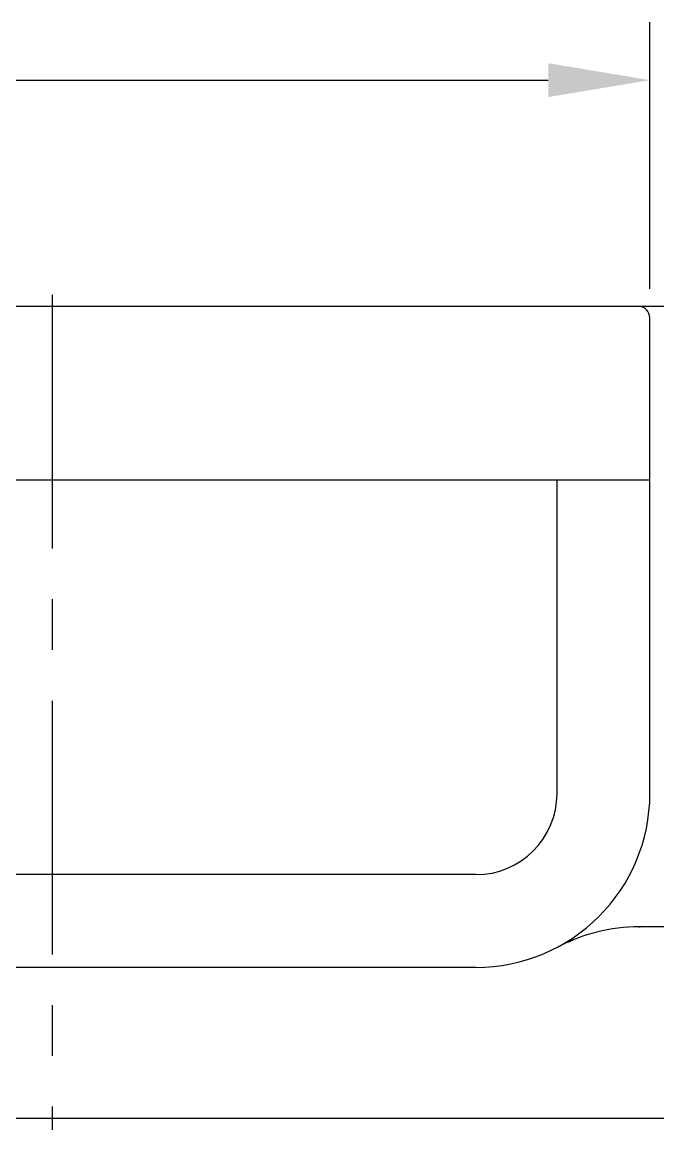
# Model space of a CAD drawing. Extents: x 1919 to 2339, y -1533 to -939.
# Drawn here: x 2049.55 to 2071.45, y -1399.78 to -1361.58 of the extents above; entities that cross this region are included whole.
import ezdxf

# ---------------------------------------------------------------- set-up
doc = ezdxf.new("R2010")
doc.units = 0
doc.header["$LTSCALE"] = 7
doc.header["$MEASUREMENT"] = 0
doc.linetypes.add('CENTER', pattern=[2, 1.25, -0.25, 0.25, -0.25])
for name, color, linetype in [('08_ALL_FEATURES', 7, 'CONTINUOUS'), ('CL', 1, 'CENTER'), ('D', 2, 'CONTINUOUS'), ('DWG', 7, 'CONTINUOUS')]:
    doc.layers.add(name, color=color, linetype=linetype)

msp = doc.modelspace()

# ---------------------------------------------------------------- linework, layer by layer
at = {"layer": '08_ALL_FEATURES', "color": 7, "linetype": 'Continuous'}
msp.add_line((2071.18, -1377.379), (1989.58, -1377.379), dxfattribs=at)
at = {"layer": 'CL'}
msp.add_line((2050.58, -1370.979), (2050.58, -1399.779), dxfattribs=at)
at = {"layer": 'D'}
for p, q in [((2071.18, -1370.779), (2071.18, -1361.58)), ((1993.08, -1363.58), (2067.68, -1363.58))]:
    msp.add_line(p, q, dxfattribs=at)
msp.add_solid([(2067.68, -1362.997), (2067.68, -1364.164), (2071.18, -1363.58)], dxfattribs=at)
at = {"layer": 'DWG', "linetype": 'Continuous'}
for p, q in [((1989.98, -1371.379), (2111.18, -1371.379)), ((2071.18, -1388.179), (2071.18, -1371.779)), ((2067.98, -1388.179), (2067.98, -1377.379)), ((2065.18, -1390.979), (1995.58, -1390.979)), ((2077.498, -1392.779), (2070.805, -1392.779)), ((2070.805, -1392.779), (2070.841, -1392.78)), ((2067.993, -1393.479), (2068.019, -1393.465)), ((2068.551, -1393.218), (2068.581, -1393.207)), ((2065.18, -1394.179), (1995.58, -1394.179)), ((2011.38, -1399.379), (2089.78, -1399.379))]:
    msp.add_line(p, q, dxfattribs=at)
for points in [[(2068.219, -1393.365), (2068.241, -1393.354), (2068.287, -1393.333), (2068.336, -1393.311), (2068.383, -1393.29)], [(2068.383, -1393.29), (2068.428, -1393.27), (2068.471, -1393.252), (2068.512, -1393.235), (2068.551, -1393.218)]]:
    msp.add_lwpolyline(points, dxfattribs=at)
for centre, radius, start, end in [((2070.78, -1371.779), 0.4, 0, 90), ((2065.18, -1388.179), 6, 270, 0), ((2065.18, -1388.179), 2.8, 270, 0), ((2070.805, -1398.779), 6, 90, 117.9529)]:
    msp.add_arc(centre, radius, start, end, dxfattribs=at)

doc.saveas('drawing.dxf')
